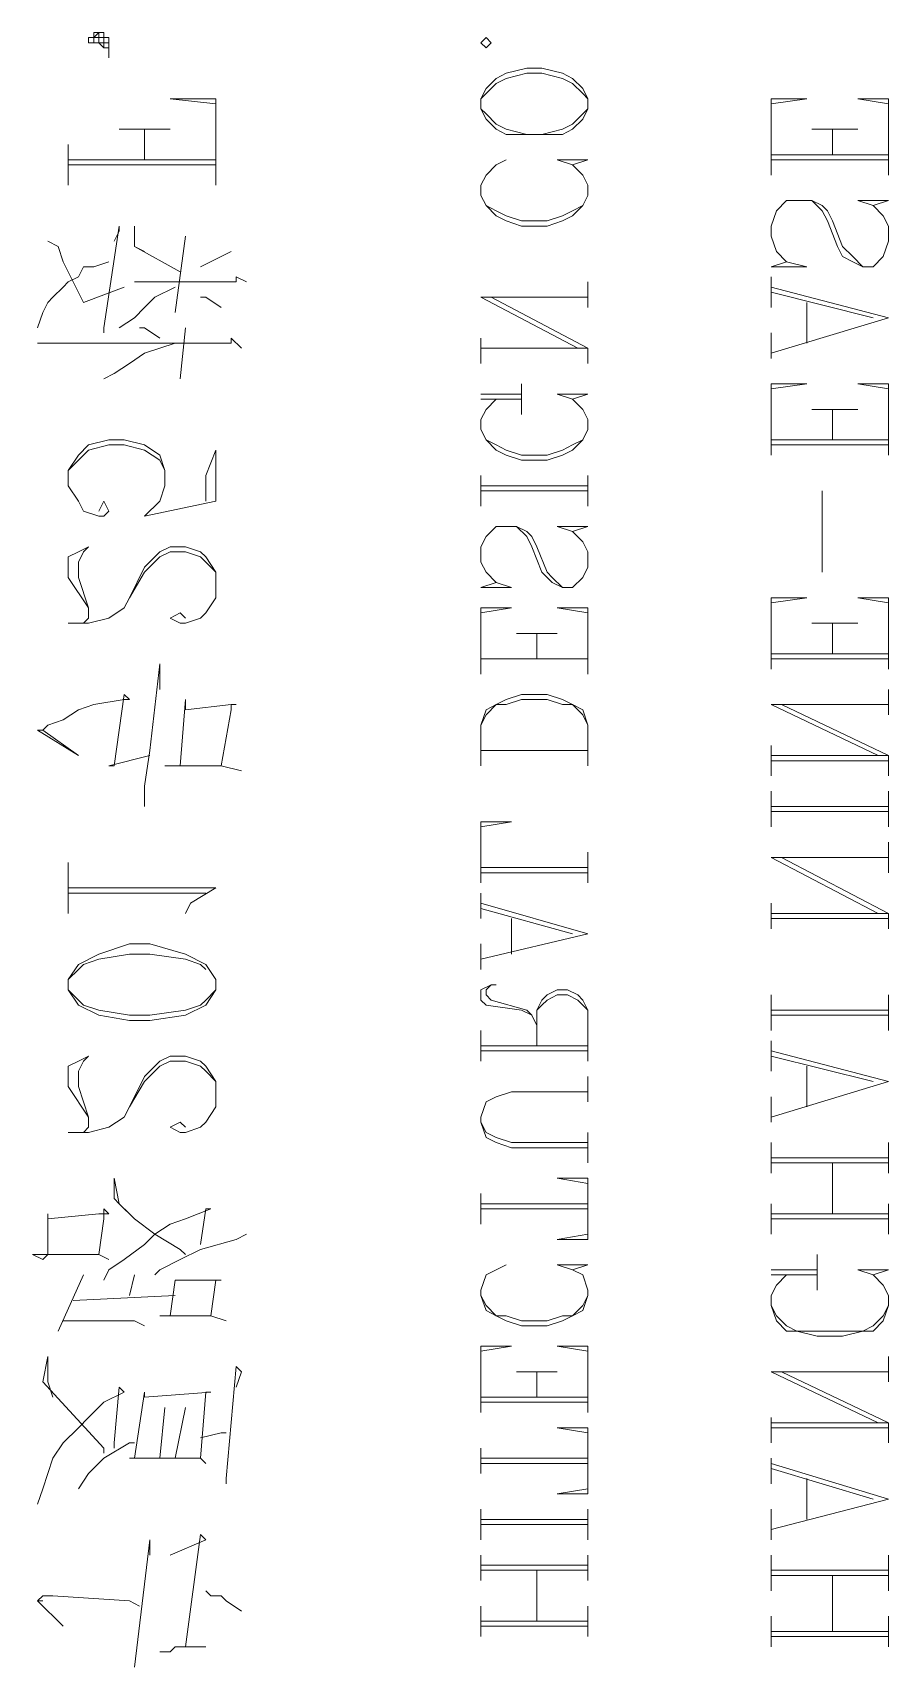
# Model space of a CAD drawing. Extents: x 1332633 to 1595679, y 264824 to 640777.
# Drawn here: x 1520799 to 1521591, y 326222 to 327729 of the extents above; entities that cross this region are included whole.
import ezdxf
from ezdxf.enums import TextEntityAlignment as Align

# ---------------------------------------------------------------- set-up
doc = ezdxf.new("R2010")
doc.units = 0
doc.header["$LTSCALE"] = 1000
doc.header["$MEASUREMENT"] = 0
doc.layers.get('0').update_dxf_attribs({"linetype": 'CONTINUOUS'})
doc.layers.add('_公共_图框', color=4, linetype='CONTINUOUS', lineweight=5)
doc.layers.add('A-Wall(建筑墙)', color=255, linetype='CONTINUOUS')
doc.styles.add('图框文字', font='SIMKAI.TTF')

# ---------------------------------------------------------------- blocks, each defined once
blk = doc.blocks.new('qqwqw')
at = {"color": 4, "lineweight": 0}
for points in [[(-3187.3, 10699.8), (-3159, 10699.8)], [(-3177.9, 10591.3), (-3177.9, 10699.8)], [(-3173.1, 10699.8), (-3173.1, 10591.3)], [(-3135.4, 10699.8), (-3102.4, 10699.8)], [(-3121.3, 10591.3), (-3121.3, 10699.8)], [(-3116.5, 10699.8), (-3116.5, 10591.3)], [(-3078.8, 10591.3), (-3050.5, 10699.8), (-3017.5, 10591.3)], [(-2998.6, 10699.8), (-2979.8, 10699.8)], [(-2984.5, 10591.3), (-2984.5, 10699.8)], [(-2979.8, 10690.3), (-2932.6, 10591.3), (-2932.6, 10699.8)], [(-2979.8, 10591.3), (-2979.8, 10699.8), (-2932.6, 10600.7)], [(-2942, 10699.8), (-2918.5, 10699.8)], [(-2843, 10685.6), (-2838.3, 10671.5), (-2838.3, 10699.8), (-2843, 10685.6), (-2852.4, 10695), (-2861.9, 10699.8), (-2871.3, 10699.8), (-2885.4, 10695), (-2894.9, 10685.6), (-2894.9, 10676.2), (-2899.6, 10657.3), (-2899.6, 10633.7), (-2894.9, 10614.9), (-2894.9, 10605.4), (-2885.4, 10596), (-2871.3, 10591.3), (-2861.9, 10591.3), (-2852.4, 10596), (-2843, 10605.4)], [(-2871.3, 10699.8), (-2880.7, 10695), (-2890.2, 10685.6), (-2894.9, 10676.2), (-2894.9, 10657.3), (-2894.9, 10633.7), (-2894.9, 10614.9), (-2890.2, 10605.4), (-2880.7, 10596), (-2871.3, 10591.3)], [(-2805.3, 10699.8), (-2777, 10699.8)], [(-2791.1, 10591.3), (-2791.1, 10699.8)], [(-2786.4, 10699.8), (-2786.4, 10591.3)], [(-2748.7, 10699.8), (-2720.4, 10699.8)], [(-2739.2, 10591.3), (-2739.2, 10699.8)], [(-2734.5, 10699.8), (-2734.5, 10591.3)], [(-2696.8, 10591.3), (-2663.8, 10699.8), (-2635.5, 10591.3)], [(-2616.6, 10699.8), (-2583.6, 10699.8)], [(-2602.4, 10591.3), (-2602.4, 10699.8)], [(-2597.7, 10699.8), (-2597.7, 10591.3)], [(-2522.3, 10699.8), (-2508.1, 10699.8)], [(-2512.8, 10591.3), (-2512.8, 10699.8)], [(-2508.1, 10690.3), (-2456.2, 10591.3), (-2456.2, 10699.8)], [(-2508.1, 10591.3), (-2508.1, 10699.8), (-2456.2, 10600.7)], [(-2470.4, 10699.8), (-2442.1, 10699.8)], [(-2427.9, 10699.8), (-2394.9, 10699.8)], [(-2413.8, 10591.3), (-2413.8, 10699.8)], [(-2409.1, 10699.8), (-2409.1, 10591.3)], [(-2380.8, 10699.8), (-2361.9, 10699.8)], [(-2366.6, 10591.3), (-2366.6, 10699.8)], [(-2361.9, 10690.3), (-2314.7, 10591.3), (-2314.7, 10699.8)], [(-2361.9, 10591.3), (-2361.9, 10699.8), (-2314.7, 10600.7)], [(-2324.2, 10699.8), (-2300.6, 10699.8)], [(-2281.7, 10699.8), (-2215.7, 10699.8), (-2215.7, 10671.5), (-2220.4, 10699.8)], [(-2272.3, 10591.3), (-2272.3, 10699.8)], [(-2267.6, 10699.8), (-2267.6, 10591.3)], [(-2083.6, 10699.8), (-2017.6, 10699.8), (-2017.6, 10671.5), (-2022.3, 10699.8)], [(-2074.2, 10591.3), (-2074.2, 10699.8)], [(-2069.5, 10699.8), (-2069.5, 10591.3)], [(-1989.3, 10591.3), (-1956.3, 10699.8), (-1928, 10591.3)], [(-1852.5, 10685.6), (-1847.8, 10699.8), (-1847.8, 10671.5), (-1852.5, 10685.6), (-1861.9, 10695), (-1871.4, 10699.8), (-1885.5, 10699.8), (-1899.7, 10695), (-1909.1, 10685.6), (-1909.1, 10676.2), (-1904.4, 10666.7), (-1899.7, 10657.3), (-1890.2, 10652.6), (-1866.7, 10643.2), (-1857.2, 10638.4), (-1847.8, 10629)], [(-1824.2, 10699.8), (-1753.5, 10699.8), (-1753.5, 10671.5), (-1758.2, 10699.8)], [(-1810.1, 10591.3), (-1810.1, 10699.8)], [(-1805.3, 10699.8), (-1805.3, 10591.3)], [(-3050.5, 10685.6), (-3022.2, 10591.3)], [(-2663.8, 10685.6), (-2640.2, 10591.3)], [(-1956.3, 10685.6), (-1932.7, 10591.3)], [(-2239.3, 10671.5), (-2239.3, 10629)], [(-2041.2, 10671.5), (-2041.2, 10629)], [(-1909.1, 10676.2), (-1899.7, 10666.7), (-1890.2, 10657.3), (-1866.7, 10647.9), (-1857.2, 10643.2), (-1852.5, 10638.4), (-1847.8, 10629), (-1847.8, 10605.4), (-1857.2, 10596), (-1871.4, 10591.3), (-1880.8, 10591.3), (-1895, 10596), (-1904.4, 10605.4), (-1909.1, 10624.3), (-1909.1, 10591.3), (-1904.4, 10605.4)], [(-1781.8, 10671.5), (-1781.8, 10629)], [(-3173.1, 10647.9), (-3121.3, 10647.9)], [(-2786.4, 10647.9), (-2739.2, 10647.9)], [(-2267.6, 10647.9), (-2239.3, 10647.9)], [(-2069.5, 10647.9), (-2041.2, 10647.9)], [(-1805.3, 10647.9), (-1781.8, 10647.9)], [(-3069.4, 10624.3), (-3031.6, 10624.3)], [(-2857.1, 10633.7), (-2824.1, 10633.7)], [(-2843, 10633.7), (-2843, 10591.3)], [(-2838.3, 10633.7), (-2838.3, 10591.3)], [(-2687.3, 10624.3), (-2649.6, 10624.3)], [(-2281.7, 10591.3), (-2215.7, 10591.3), (-2215.7, 10624.3), (-2220.4, 10591.3)], [(-2192.1, 10638.4), (-2116.6, 10638.4)], [(-2083.6, 10591.3), (-2017.6, 10591.3), (-2017.6, 10624.3), (-2022.3, 10591.3)], [(-1979.8, 10624.3), (-1942.1, 10624.3)], [(-1824.2, 10591.3), (-1753.5, 10591.3), (-1753.5, 10624.3), (-1758.2, 10591.3)], [(-3187.3, 10591.3), (-3159, 10591.3)], [(-3135.4, 10591.3), (-3102.4, 10591.3)], [(-3088.2, 10591.3), (-3059.9, 10591.3)], [(-3036.4, 10591.3), (-3012.8, 10591.3)], [(-2998.6, 10591.3), (-2975.1, 10591.3)], [(-2805.3, 10591.3), (-2777, 10591.3)], [(-2748.7, 10591.3), (-2720.4, 10591.3)], [(-2701.5, 10591.3), (-2677.9, 10591.3)], [(-2654.3, 10591.3), (-2626, 10591.3)], [(-2616.6, 10591.3), (-2583.6, 10591.3)], [(-2522.3, 10591.3), (-2498.7, 10591.3)], [(-2427.9, 10591.3), (-2394.9, 10591.3)], [(-2380.8, 10591.3), (-2352.5, 10591.3)], [(-1994, 10591.3), (-1970.4, 10591.3)], [(-1946.8, 10591.3), (-1918.5, 10591.3)], [(-3177.9, 10421.5), (-3149.6, 10421.5)], [(-3168.4, 10322.4), (-3168.4, 10421.5)], [(-3163.7, 10421.5), (-3163.7, 10322.4)], [(-3126, 10421.5), (-3102.4, 10421.5)], [(-3116.5, 10322.4), (-3116.5, 10421.5)], [(-3111.8, 10421.5), (-3111.8, 10322.4)], [(-3088.2, 10421.5), (-3059.9, 10421.5)], [(-3074.1, 10322.4), (-3074.1, 10421.5)], [(-3069.4, 10421.5), (-3069.4, 10322.4)], [(-3041.1, 10421.5), (-3045.8, 10393.2), (-3045.8, 10421.5), (-2984.5, 10421.5), (-2984.5, 10393.2), (-2989.2, 10421.5)], [(-3017.5, 10322.4), (-3017.5, 10421.5)], [(-3012.8, 10421.5), (-3012.8, 10322.4)], [(-2970.3, 10421.5), (-2909, 10421.5), (-2909, 10393.2), (-2913.7, 10421.5)], [(-2960.9, 10322.4), (-2960.9, 10421.5)], [(-2956.2, 10421.5), (-2956.2, 10322.4)], [(-2838.3, 10407.3), (-2833.6, 10393.2), (-2833.6, 10421.5), (-2838.3, 10407.3), (-2843, 10416.8), (-2857.1, 10421.5), (-2861.9, 10421.5), (-2876, 10416.8), (-2880.7, 10407.3), (-2885.4, 10397.9), (-2890.2, 10383.8), (-2890.2, 10360.2), (-2885.4, 10346), (-2880.7, 10336.6), (-2876, 10327.2), (-2861.9, 10322.4), (-2857.1, 10322.4), (-2843, 10327.2), (-2838.3, 10336.6), (-2833.6, 10346)], [(-2861.9, 10421.5), (-2871.3, 10416.8), (-2880.7, 10407.3), (-2880.7, 10397.9), (-2885.4, 10383.8), (-2885.4, 10360.2), (-2880.7, 10346), (-2880.7, 10336.6), (-2871.3, 10327.2), (-2861.9, 10322.4)], [(-2805.3, 10421.5), (-2810, 10393.2), (-2810, 10421.5), (-2753.4, 10421.5), (-2753.4, 10393.2), (-2758.1, 10421.5)], [(-2781.7, 10322.4), (-2781.7, 10421.5)], [(-2777, 10421.5), (-2777, 10322.4)], [(-2739.2, 10421.5), (-2710.9, 10421.5)], [(-2725.1, 10421.5), (-2725.1, 10350.7), (-2720.4, 10336.6), (-2715.6, 10327.2), (-2701.5, 10322.4), (-2696.8, 10322.4), (-2682.6, 10327.2), (-2677.9, 10336.6), (-2673.2, 10350.7), (-2673.2, 10421.5)], [(-2720.4, 10421.5), (-2720.4, 10350.7), (-2715.6, 10336.6), (-2710.9, 10327.2), (-2701.5, 10322.4)], [(-2682.6, 10421.5), (-2659, 10421.5)], [(-2644.9, 10421.5), (-2597.7, 10421.5), (-2588.3, 10416.8), (-2583.6, 10412.1), (-2578.9, 10402.6), (-2578.9, 10393.2), (-2583.6, 10383.8), (-2588.3, 10379), (-2597.7, 10374.3), (-2630.7, 10374.3)], [(-2635.5, 10322.4), (-2635.5, 10421.5)], [(-2630.7, 10421.5), (-2630.7, 10322.4)], [(-2597.7, 10421.5), (-2593, 10416.8), (-2588.3, 10412.1), (-2583.6, 10402.6), (-2583.6, 10393.2), (-2588.3, 10383.8), (-2593, 10379), (-2597.7, 10374.3)], [(-2550.6, 10322.4), (-2527, 10421.5), (-2498.7, 10322.4)], [(-2479.8, 10421.5), (-2451.5, 10421.5)], [(-2470.4, 10322.4), (-2470.4, 10421.5)], [(-2465.7, 10421.5), (-2465.7, 10322.4)], [(-2371.3, 10421.5), (-2333.6, 10421.5), (-2319.4, 10416.8), (-2314.7, 10407.3), (-2310, 10397.9), (-2305.3, 10383.8), (-2305.3, 10360.2), (-2310, 10346), (-2314.7, 10336.6), (-2319.4, 10327.2), (-2333.6, 10322.4), (-2371.3, 10322.4)], [(-2357.2, 10421.5), (-2357.2, 10322.4)], [(-2357.2, 10322.4), (-2357.2, 10421.5)], [(-2333.6, 10421.5), (-2324.2, 10416.8), (-2314.7, 10407.3), (-2314.7, 10397.9), (-2310, 10383.8), (-2310, 10360.2), (-2314.7, 10346), (-2314.7, 10336.6), (-2324.2, 10327.2), (-2333.6, 10322.4)], [(-2286.4, 10421.5), (-2225.1, 10421.5), (-2225.1, 10393.2), (-2229.8, 10421.5)], [(-2272.3, 10421.5), (-2272.3, 10322.4)], [(-2272.3, 10322.4), (-2272.3, 10421.5)], [(-2154.4, 10407.3), (-2149.6, 10421.5), (-2149.6, 10393.2), (-2154.4, 10407.3), (-2163.8, 10416.8), (-2173.2, 10421.5), (-2187.4, 10421.5), (-2196.8, 10416.8), (-2206.2, 10407.3), (-2206.2, 10397.9), (-2201.5, 10388.5), (-2196.8, 10383.8), (-2192.1, 10379), (-2168.5, 10369.6), (-2159.1, 10364.9), (-2149.6, 10355.5)], [(-2130.8, 10421.5), (-2102.5, 10421.5)], [(-2116.6, 10322.4), (-2116.6, 10421.5)], [(-2111.9, 10421.5), (-2111.9, 10322.4)], [(-2031.7, 10407.3), (-2027, 10393.2), (-2027, 10421.5), (-2031.7, 10407.3), (-2041.2, 10416.8), (-2050.6, 10421.5), (-2060, 10421.5), (-2069.5, 10416.8), (-2078.9, 10407.3), (-2083.6, 10397.9), (-2088.3, 10383.8), (-2088.3, 10360.2), (-2083.6, 10346), (-2078.9, 10336.6), (-2069.5, 10327.2), (-2060, 10322.4), (-2050.6, 10322.4), (-2041.2, 10327.2), (-2031.7, 10336.6)], [(-2060, 10421.5), (-2069.5, 10416.8), (-2074.2, 10407.3), (-2078.9, 10397.9), (-2083.6, 10383.8), (-2083.6, 10360.2), (-2078.9, 10346), (-2074.2, 10336.6), (-2069.5, 10327.2), (-2060, 10322.4)], [(-1998.7, 10421.5), (-1984.6, 10421.5)], [(-1984.6, 10412.1), (-1937.4, 10322.4), (-1937.4, 10421.5)], [(-1984.6, 10322.4), (-1984.6, 10421.5), (-1937.4, 10331.9)], [(-1984.6, 10322.4), (-1984.6, 10421.5)], [(-1946.8, 10421.5), (-1923.2, 10421.5)], [(-1814.8, 10407.3), (-1810.1, 10393.2), (-1810.1, 10421.5), (-1814.8, 10407.3), (-1824.2, 10416.8), (-1833.6, 10421.5), (-1843.1, 10421.5), (-1852.5, 10416.8), (-1861.9, 10407.3), (-1866.7, 10397.9), (-1871.4, 10383.8), (-1871.4, 10360.2), (-1866.7, 10346), (-1861.9, 10336.6), (-1852.5, 10327.2), (-1843.1, 10322.4), (-1833.6, 10322.4), (-1824.2, 10327.2), (-1814.8, 10336.6), (-1810.1, 10346)], [(-1843.1, 10421.5), (-1852.5, 10416.8), (-1857.2, 10407.3), (-1861.9, 10397.9), (-1866.7, 10383.8), (-1866.7, 10360.2), (-1861.9, 10346), (-1857.2, 10336.6), (-1852.5, 10327.2), (-1843.1, 10322.4)], [(-1762.9, 10421.5), (-1772.3, 10416.8), (-1781.8, 10407.3), (-1786.5, 10397.9), (-1786.5, 10379), (-1786.5, 10364.9), (-1786.5, 10346), (-1781.8, 10336.6), (-1772.3, 10327.2), (-1762.9, 10322.4), (-1753.5, 10322.4), (-1744, 10327.2), (-1734.6, 10336.6), (-1729.9, 10346), (-1725.2, 10364.9), (-1725.2, 10379), (-1729.9, 10397.9), (-1734.6, 10407.3), (-1744, 10416.8), (-1753.5, 10421.5), (-1762.9, 10421.5), (-1767.6, 10416.8), (-1777, 10407.3), (-1781.8, 10397.9), (-1786.5, 10379), (-1786.5, 10364.9), (-1781.8, 10346), (-1777, 10336.6), (-1767.6, 10327.2), (-1762.9, 10322.4)], [(-1753.5, 10322.4), (-1748.7, 10327.2), (-1739.3, 10336.6), (-1734.6, 10346), (-1729.9, 10364.9), (-1729.9, 10379), (-1734.6, 10397.9), (-1739.3, 10407.3), (-1748.7, 10416.8), (-1753.5, 10421.5)], [(-2527, 10407.3), (-2503.4, 10322.4)], [(-2932.6, 10393.2), (-2932.6, 10355.5)], [(-2248.7, 10393.2), (-2248.7, 10355.5)], [(-2206.2, 10397.9), (-2196.8, 10388.5), (-2192.1, 10383.8), (-2168.5, 10374.3), (-2159.1, 10369.6), (-2154.4, 10364.9), (-2149.6, 10355.5), (-2149.6, 10336.6), (-2159.1, 10327.2), (-2168.5, 10322.4), (-2182.7, 10322.4), (-2192.1, 10327.2), (-2201.5, 10336.6), (-2206.2, 10350.7), (-2206.2, 10322.4), (-2201.5, 10336.6)], [(-3163.7, 10374.3), (-3116.5, 10374.3)], [(-2956.2, 10374.3), (-2932.6, 10374.3)], [(-2611.9, 10374.3), (-2602.4, 10369.6), (-2597.7, 10364.9), (-2588.3, 10331.9), (-2583.6, 10327.2), (-2578.9, 10327.2), (-2574.1, 10331.9)], [(-2602.4, 10369.6), (-2597.7, 10360.2), (-2593, 10327.2), (-2588.3, 10322.4), (-2578.9, 10322.4), (-2574.1, 10331.9), (-2574.1, 10336.6)], [(-2272.3, 10374.3), (-2248.7, 10374.3)], [(-2045.9, 10360.2), (-2017.6, 10360.2)], [(-2031.7, 10360.2), (-2031.7, 10322.4)], [(-2027, 10360.2), (-2027, 10322.4)], [(-2970.3, 10322.4), (-2909, 10322.4), (-2909, 10350.7), (-2913.7, 10322.4)], [(-2545.8, 10350.7), (-2512.8, 10350.7)], [(-2479.8, 10322.4), (-2423.2, 10322.4), (-2423.2, 10350.7), (-2427.9, 10322.4)], [(-2286.4, 10322.4), (-2225.1, 10322.4), (-2225.1, 10350.7), (-2229.8, 10322.4)], [(-1696.9, 10327.2), (-1701.6, 10322.4), (-1706.3, 10327.2), (-1701.6, 10331.9), (-1696.9, 10327.2), (-1696.9, 10327.2)], [(-3177.9, 10322.4), (-3149.6, 10322.4)], [(-3126, 10322.4), (-3102.4, 10322.4)], [(-3088.2, 10322.4), (-3059.9, 10322.4)], [(-3026.9, 10322.4), (-3003.4, 10322.4)], [(-2795.8, 10322.4), (-2767.5, 10322.4)], [(-2644.9, 10322.4), (-2616.6, 10322.4)], [(-2560, 10322.4), (-2536.4, 10322.4)], [(-2512.8, 10322.4), (-2489.2, 10322.4)], [(-2130.8, 10322.4), (-2102.5, 10322.4)], [(-1998.7, 10322.4), (-1975.1, 10322.4)], [(-3154.3, 10100.8), (-3144.8, 10086.6), (-3140.1, 10081.9), (-3140.1, 10072.5), (-3135.4, 10067.7)], [(-3036.4, 10086.6), (-3031.6, 10086.6), (-2927.9, 10096), (-2932.6, 10100.8), (-2946.8, 10096)], [(-2805.3, 10105.5), (-2810, 10096), (-2819.4, 10063), (-2828.8, 10044.2), (-2838.3, 10025.3), (-2843, 10020.6)], [(-2376, 10100.8), (-2371.3, 10081.9), (-2371.3, 10030), (-2371.3, 10044.2), (-2310, 10048.9), (-2319.4, 10048.9), (-2314.7, 10091.3), (-2314.7, 10096), (-2314.7, 10091.3), (-2319.4, 10091.3), (-2371.3, 10081.9)], [(-1984.6, 10100.8), (-1975.1, 10091.3), (-1979.8, 10091.3), (-1979.8, 9912.1), (-1979.8, 9921.5), (-1979.8, 9945.1)], [(-1923.2, 10105.5), (-1918.5, 10096), (-1923.2, 10096), (-1923.2, 10001.7), (-1923.2, 10006.4), (-1923.2, 10020.6)], [(-2989.2, 10086.6), (-2989.2, 10081.9), (-2993.9, 10063)], [(-2885.4, 10086.6), (-2880.7, 10072.5), (-2880.7, 10058.3), (-2880.7, 10039.4), (-2880.7, 10025.3), (-2880.7, 10034.7), (-2847.7, 10039.4), (-2847.7, 10081.9), (-2847.7, 10077.2), (-2880.7, 10072.5)], [(-1946.8, 10081.9), (-1937.4, 10067.7), (-1937.4, 10063)], [(-1895, 10091.3), (-1909.1, 10063)], [(-3187.3, 10067.7), (-3187.3, 10058.3), (-3187.3, 10048.9), (-3187.3, 10039.4), (-3192, 10034.7), (-3192, 10025.3)], [(-3187.3, 10048.9), (-3083.5, 10063), (-3088.2, 10067.7), (-3102.4, 10034.7)], [(-3017.5, 10067.7), (-3012.8, 10063), (-3012.8, 10034.7), (-3012.8, 10020.6), (-3012.8, 9997), (-3012.8, 10001.7), (-2951.5, 10011.1), (-2956.2, 10011.1), (-2951.5, 10072.5), (-2951.5, 10067.7), (-3012.8, 10063)], [(-2814.7, 10063), (-2781.7, 10067.7), (-2781.7, 10072.5), (-2791.1, 10048.9), (-2795.8, 10034.7), (-2805.3, 10020.6), (-2814.7, 10011.1), (-2828.8, 9992.3), (-2838.3, 9978.1), (-2847.7, 9973.4)], [(-2706.2, 10048.9), (-2701.5, 10044.2), (-2706.2, 10034.7), (-2710.9, 10044.2), (-2710.9, 10048.9), (-2706.2, 10063), (-2701.5, 10067.7), (-2687.3, 10077.2), (-2663.8, 10077.2), (-2649.6, 10067.7), (-2644.9, 10063), (-2640.2, 10048.9), (-2640.2, 10034.7), (-2644.9, 10025.3), (-2659, 10011.1), (-2687.3, 9997), (-2696.8, 9992.3), (-2706.2, 9978.1), (-2710.9, 9959.3), (-2710.9, 9940.4)], [(-2663.8, 10077.2), (-2654.3, 10067.7), (-2649.6, 10063), (-2644.9, 10048.9), (-2644.9, 10034.7), (-2649.6, 10025.3), (-2663.8, 10011.1), (-2687.3, 9997)], [(-2578.9, 10077.2), (-2593, 10067.7), (-2602.4, 10048.9), (-2607.2, 10015.9), (-2607.2, 9997), (-2602.4, 9968.7), (-2593, 9949.8), (-2578.9, 9940.4), (-2569.4, 9940.4), (-2555.3, 9949.8), (-2545.8, 9968.7), (-2536.4, 9997), (-2536.4, 10015.9), (-2545.8, 10048.9), (-2555.3, 10067.7), (-2569.4, 10077.2), (-2578.9, 10077.2), (-2588.3, 10067.7), (-2593, 10063), (-2597.7, 10048.9), (-2602.4, 10015.9), (-2602.4, 9997), (-2597.7, 9968.7), (-2593, 9954.5), (-2588.3, 9949.8), (-2578.9, 9940.4)], [(-2569.4, 9940.4), (-2560, 9949.8), (-2555.3, 9954.5), (-2550.6, 9968.7), (-2545.8, 9997), (-2545.8, 10015.9), (-2550.6, 10048.9), (-2555.3, 10063), (-2560, 10067.7)], [(-2508.1, 10048.9), (-2498.7, 10053.6), (-2484.5, 10077.2), (-2484.5, 9940.4)], [(-2489.2, 10067.7), (-2489.2, 9940.4)], [(-2234.5, 10048.9), (-2229.8, 10044.2), (-2234.5, 10034.7), (-2239.3, 10044.2), (-2239.3, 10048.9), (-2234.5, 10063), (-2229.8, 10067.7), (-2215.7, 10077.2), (-2192.1, 10077.2), (-2177.9, 10067.7), (-2173.2, 10063), (-2168.5, 10048.9), (-2168.5, 10034.7), (-2173.2, 10025.3), (-2187.4, 10011.1), (-2215.7, 9997), (-2225.1, 9992.3), (-2234.5, 9978.1), (-2239.3, 9959.3), (-2239.3, 9940.4)], [(-2192.1, 10077.2), (-2182.7, 10067.7), (-2177.9, 10063), (-2173.2, 10048.9), (-2173.2, 10034.7), (-2177.9, 10025.3), (-2192.1, 10011.1), (-2215.7, 9997)], [(-2126.1, 10077.2), (-2140.2, 10011.1), (-2126.1, 10025.3), (-2111.9, 10030), (-2097.8, 10030), (-2083.6, 10025.3), (-2074.2, 10011.1), (-2069.5, 9992.3), (-2069.5, 9978.1), (-2074.2, 9959.3), (-2083.6, 9949.8), (-2097.8, 9940.4), (-2111.9, 9940.4), (-2126.1, 9949.8), (-2135.5, 9954.5), (-2140.2, 9968.7), (-2140.2, 9973.4), (-2135.5, 9978.1), (-2126.1, 9973.4), (-2135.5, 9968.7)], [(-2126.1, 10067.7), (-2102.5, 10067.7), (-2078.9, 10077.2)], [(-2126.1, 10077.2), (-2078.9, 10077.2)], [(-1833.6, 10077.2), (-1753.5, 10077.2), (-1753.5, 10034.7), (-1758.2, 10077.2)], [(-1814.8, 9940.4), (-1814.8, 10077.2)], [(-1810.1, 10077.2), (-1810.1, 9940.4)], [(-3012.8, 10039.4), (-2965.6, 10048.9)], [(-2861.9, 10039.4), (-2866.6, 9945.1)], [(-2824.1, 10048.9), (-2819.4, 10044.2), (-2805.3, 10020.6), (-2791.1, 10001.7), (-2777, 9987.6), (-2772.2, 9982.8), (-2753.4, 9982.8), (-2777, 9987.6), (-2786.4, 9997)], [(-2012.9, 10044.2), (-1965.7, 10048.9)], [(-1979.8, 10039.4), (-1989.3, 10011.1), (-1998.7, 9997), (-2008.1, 9982.8), (-2012.9, 9973.4)], [(-1928, 10039.4), (-1937.4, 10020.6), (-1946.8, 10011.1), (-1956.3, 10001.7), (-1965.7, 9987.6)], [(-1880.8, 10048.9), (-1951.5, 10039.4)], [(-1913.8, 10044.2), (-1890.2, 10001.7), (-1871.4, 10001.7), (-1876.1, 10001.7), (-1890.2, 10001.7), (-1895, 10011.1)], [(-2965.6, 10030), (-3012.8, 10025.3)], [(-2409.1, 10011.1), (-2390.2, 10011.1), (-2357.2, 10015.9), (-2277, 10025.3), (-2286.4, 10025.3), (-2300.6, 10025.3)], [(-2097.8, 10030), (-2088.3, 10025.3), (-2078.9, 10011.1), (-2074.2, 9992.3), (-2074.2, 9978.1), (-2078.9, 9959.3), (-2088.3, 9949.8), (-2097.8, 9940.4)], [(-1975.1, 10025.3), (-1965.7, 10011.1), (-1965.7, 10006.4)], [(-1781.8, 10034.7), (-1781.8, 9987.6)], [(-3206.2, 10001.7), (-3088.2, 10015.9), (-3093, 10015.9), (-3102.4, 10015.9)], [(-3149.6, 10006.4), (-3144.8, 9997), (-3140.1, 9926.2), (-3140.1, 9916.8), (-3144.8, 9912.1), (-3168.4, 9935.7), (-3144.8, 9912.1), (-3144.8, 9916.8)], [(-2890.2, 10011.1), (-2885.4, 10001.7), (-2885.4, 9935.7)], [(-2361.9, 10015.9), (-2371.3, 9978.1), (-2371.3, 9982.8), (-2305.3, 9992.3), (-2310, 9997), (-2310, 9992.3), (-2314.7, 9964), (-2319.4, 9949.8), (-2328.9, 9935.7), (-2333.6, 9921.5), (-2338.3, 9916.8), (-2338.3, 9912.1), (-2361.9, 9949.8), (-2338.3, 9916.8)], [(-1810.1, 10011.1), (-1781.8, 10011.1)], [(-3003.4, 9982.8), (-2998.6, 9982.8), (-2946.8, 9987.6), (-2951.5, 9992.3), (-2960.9, 9973.4), (-2975.1, 9959.3), (-2984.5, 9949.8), (-2998.6, 9935.7), (-3012.8, 9926.2), (-3026.9, 9921.5), (-3041.1, 9916.8), (-3055.2, 9912.1)], [(-2998.6, 10001.7), (-2998.6, 9997), (-3012.8, 9973.4), (-3026.9, 9959.3), (-3041.1, 9949.8)], [(-2861.9, 9997), (-2843, 10001.7)], [(-1928, 9992.3), (-1942.1, 9954.5), (-1923.2, 9945.1), (-1904.4, 9935.7), (-1890.2, 9931), (-1885.5, 9921.5)], [(-2828.8, 9978.1), (-2824.1, 9968.7), (-2824.1, 9907.4), (-2828.8, 9916.8), (-2824.1, 9921.5), (-2786.4, 9921.5), (-2791.1, 9921.5), (-2786.4, 9968.7), (-2786.4, 9978.1), (-2781.7, 9973.4), (-2791.1, 9973.4), (-2824.1, 9968.7)], [(-1970.4, 9973.4), (-1965.7, 9973.4), (-1871.4, 9987.6), (-1876.1, 9987.6), (-1885.5, 9982.8)], [(-1904.4, 9978.1), (-1909.1, 9964), (-1909.1, 9954.5), (-1918.5, 9949.8), (-1923.2, 9940.4), (-1928, 9935.7), (-1937.4, 9926.2), (-1942.1, 9921.5), (-1951.5, 9916.8), (-1965.7, 9912.1)], [(-1711, 9978.1), (-1715.7, 9978.1)], [(-1715.7, 9978.1), (-1706.3, 9978.1), (-1701.6, 9978.1), (-1696.9, 9978.1), (-1696.9, 9973.4), (-1692.1, 9973.4), (-1692.1, 9968.7), (-1696.9, 9964), (-1696.9, 9959.3), (-1701.6, 9959.3), (-1701.6, 9964), (-1701.6, 9968.7), (-1706.3, 9973.4), (-1706.3, 9978.1), (-1711, 9978.1), (-1715.7, 9978.1), (-1715.7, 9978.1)], [(-1701.6, 9978.1), (-1711, 9978.1)], [(-1711, 9978.1), (-1706.3, 9978.1)], [(-1706.3, 9978.1), (-1696.9, 9978.1)], [(-1706.3, 9978.1), (-1706.3, 9973.4)], [(-1706.3, 9973.4), (-1706.3, 9978.1)], [(-1706.3, 9978.1), (-1706.3, 9973.4)], [(-1701.6, 9964), (-1701.6, 9978.1)], [(-1701.6, 9978.1), (-1701.6, 9964)], [(-1696.9, 9959.3), (-1696.9, 9978.1)], [(-3008.1, 9973.4), (-3003.4, 9973.4), (-2942, 9916.8), (-2918.5, 9921.5), (-2942, 9921.5), (-2956.2, 9926.2)], [(-1692.1, 9973.4), (-1706.3, 9973.4)], [(-1706.3, 9973.4), (-1696.9, 9973.4)], [(-1696.9, 9973.4), (-1706.3, 9973.4)], [(-1692.1, 9968.7), (-1701.6, 9968.7)], [(-1701.6, 9968.7), (-1692.1, 9968.7)], [(-1701.6, 9964), (-1696.9, 9964)], [(-1696.9, 9964), (-1701.6, 9964)], [(-1701.6, 9964), (-1692.1, 9964)], [(-1696.9, 9973.4), (-1696.9, 9964)], [(-1696.9, 9964), (-1696.9, 9973.4)], [(-1692.1, 9973.4), (-1692.1, 9964)], [(-2894.9, 9931), (-2843, 9954.5)], [(-2710.9, 9954.5), (-2706.2, 9959.3), (-2696.8, 9959.3), (-2668.5, 9949.8), (-2654.3, 9949.8), (-2644.9, 9954.5), (-2640.2, 9959.3)], [(-2696.8, 9959.3), (-2668.5, 9940.4), (-2649.6, 9940.4), (-2644.9, 9949.8), (-2640.2, 9959.3)], [(-2239.3, 9954.5), (-2234.5, 9959.3), (-2225.1, 9959.3), (-2196.8, 9949.8), (-2182.7, 9949.8), (-2173.2, 9954.5), (-2168.5, 9959.3)], [(-2225.1, 9959.3), (-2196.8, 9940.4), (-2177.9, 9940.4), (-2173.2, 9949.8), (-2168.5, 9959.3)], [(-2508.1, 9940.4), (-2460.9, 9940.4)], [(-1833.6, 9940.4), (-1795.9, 9940.4)]]:
    blk.add_lwpolyline(points, dxfattribs=at)
at = {"layer": '_公共_图框', "style": '图框文字'}
for tag, height, p in [('建设单位', 250, (-2500, 19150)), ('合作单位', 250, (-2527, 16841.6)), ('项目名称', 250, (-2500, 15150)), ('项目编号', 250, (-2500, 13150)), ('建筑', 175, (-1300, 2800)), ('方案深化', 175, (-1300, 2450)), ('1:100', 175, (-1300, 2100)), ('20090705', 175, (-1300, 1750)), ('图号', 175, (-1300, 1225))]:
    blk.add_attdef(tag, text='', height=height, dxfattribs=at).set_placement(p, align=Align.MIDDLE_CENTER)

msp = doc.modelspace()

# ---------------------------------------------------------------- block references
at = {"layer": 'A-Wall(建筑墙)', "xscale": -1, "rotation": 270}
msp.add_blockref('qqwqw', (1510891.4, 329420.9, 0), dxfattribs=at)

doc.saveas('drawing.dxf')
